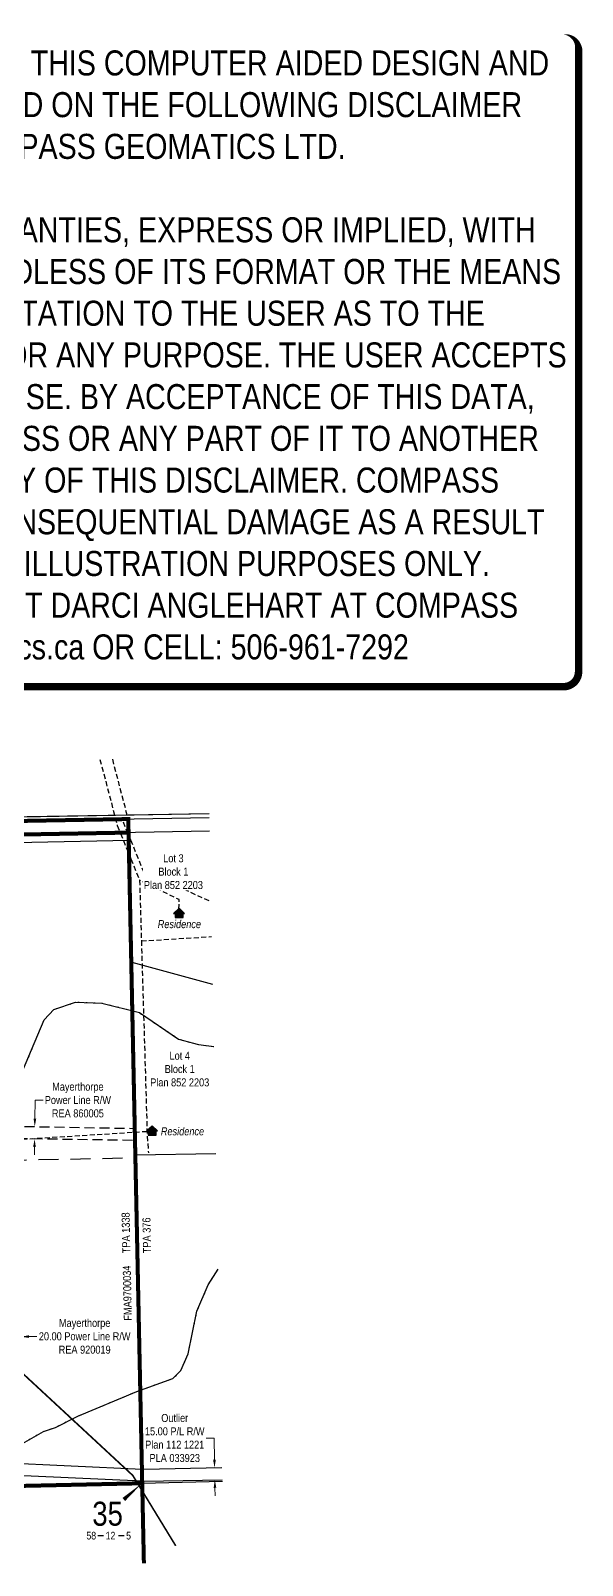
# Model space of a CAD drawing. Extents: x 585382 to 587357, y 5990633 to 5992550.
# Drawn here: x 586667 to 587357, y 5990634 to 5992550 of the extents above; entities that cross this region are included whole.
import ezdxf
from ezdxf.enums import TextEntityAlignment as Align

# ---------------------------------------------------------------- set-up
doc = ezdxf.new("R2010")
doc.units = 0
doc.header["$LTSCALE"] = 5
doc.header["$PDSIZE"] = 0.5
for name, pattern in [('CENTERLINEX3', [5, 2.5, -1, 0.5, -1]), ('DASHDOT2', [12.7, 6.35, -3.175, 0, -3.175]), ('foc-FLOWLINE', [3.75, 2.5, -1.25]), ('foc-LSD', [8, 5, -3]), ('foc-QUARTERLINE', [33, 25, -3, 2, -3]), ('foc-WHEELTRACKS', [2, 0.4, -1.6]), ('UG_PIPE', [1.875, 1.25, -0.625])]:
    doc.linetypes.add(name, pattern=pattern)
doc.layers.get('Defpoints').update_dxf_attribs({"color": 9})
for name, color, linetype in [('10', 1, 'Continuous'), ('9', 3, 'Continuous'), ('AS-PIPE-UG', 44, 'UG_PIPE'), ('AS-POWER', 104, 'foc-POWER'), ('AS-RESIDENCE', 14, 'Continuous'), ('AS-WILDLIFE', 131, 'DASHDOT2'), ('C-RW', 13, 'Continuous'), ('F-EZE', 190, 'foc-FLOWLINE'), ('L-QSEC', 8, 'foc-QUARTERLINE'), ('L-SEC', 7, 'Continuous'), ('L-SECLBL', 7, 'Continuous'), ('L-SECTION-LSD', 7, 'foc-LSD'), ('L-TITLEDB', 4, 'Continuous'), ('L-TITLEDB-T', 4, 'Continuous'), ('T-WATER-P3', 160, 'foc-WHEELTRACKS')]:
    doc.layers.add(name, color=color, linetype=linetype)
doc.layers.add('AS-FMA BOUNDARY', color=7, linetype='Continuous', true_color=0x008f47, transparency=0.7)
doc.layers.add('AS-TRAPPER BOUNDARY', color=7, linetype='CENTERLINEX3', true_color=0xb85c00, transparency=0.6)
doc.layers.add('AS-FMA-T', color=7, linetype='Continuous', true_color=0x00b386)
doc.layers.add('AS-TRAPPER-T', color=7, linetype='Continuous', true_color=0xc26100)
doc.layers.add('C-RW-T', color=13, linetype='Continuous', lineweight=9)
doc.layers.add('F-EZE-T', color=190, linetype='Continuous', lineweight=9)
doc.layers.add('DISCLAIMER', color=7, linetype='Continuous', plot=False)
doc.styles.add('80', font='ARIALN.TTF', dxfattribs={"height": 10})
doc.styles.add('80CG', font='ARIALN.TTF', dxfattribs={"height": 10})
doc.styles.add('80L', font='ARIALN.TTF', dxfattribs={"height": 10})
doc.styles.add('foc-LtypeFont', font='ARIALN.TTF', dxfattribs={"height": 7.35})
doc.styles.add('SIMPLEX', font='ARIALN.TTF')
doc.linetypes.add('foc-POWER', pattern='A,6,-1,["P",foc-LtypeFont,S=0.2,R=0,X=-0.625,Y=-0.75],-1.24,4', length=12.24)
doc.linetypes.add('foc-POWER-NOLINE', pattern='A,0,-4,["P",foc-LtypeFont,S=0.2,R=0,X=-0.625,Y=-0.75],-8.24', length=12.24)
doc.linetypes.add('foc-TOPO-flowdirection-NOLINE', pattern='A,0,[">",foc-LtypeFont,S=0.3,R=0,X=0,Y=-0.945],-20,[">",foc-LtypeFont,S=0.3,R=0,X=0,Y=-0.945],0', length=20)
doc.dimstyles.new('Compass 5 000', dxfattribs={"dimscale": 5, "dimtxt": 9, "dimasz": 2, "dimexe": 0.2, "dimexo": 0.0625, "dimgap": 0.5, "dimtad": 0, "dimtih": 1, "dimtoh": 1, "dimzin": 0, "dimdsep": 46, "dimtxsty": '80CG', "dimcen": 0.1, "dimse1": 1, "dimse2": 1, "dimclrd": 256, "dimclrt": 256, "dimaunit": 1, "dimadec": 4, "dimazin": 0, "dimtfac": 0.06, "dimtofl": 0, "dimtmove": 0, "dimatfit": 1, "dimfxl": 0.2, "dimtolj": 1, "dimtzin": 0, "dimlwd": -1, "dimarcsym": 0})

# ---------------------------------------------------------------- blocks, each defined once
blk = doc.blocks.new('L-SECLBL')
at = {"layer": '9', "color": 7}
for p, q in [((-5.1, -27.8), (-12.3, -27.8)), ((20.7, -27.8), (13.5, -27.8))]:
    blk.add_line(p, q, dxfattribs=at)
at = {"layer": '10', "color": 2, "style": 'SIMPLEX'}
blk.add_attdef('SEC', text='', height=30, dxfattribs=at).set_placement((0, 0), align=Align.MIDDLE)
at = {"layer": '10', "color": 5, "style": '80L'}
blk.add_attdef('TWP', text='', height=9.5, dxfattribs=at).set_placement((-14.4, -27.4), align=Align.MIDDLE_RIGHT)
blk.add_attdef('RGE', text='', height=9.5, dxfattribs=at).set_placement((3.6, -27.4), align=Align.MIDDLE_CENTER)
blk.add_attdef('MER', text='', height=9.5, dxfattribs=at).set_placement((23.2, -27.4), align=Align.MIDDLE_LEFT)
blk = doc.blocks.new('*D31')
at = {"layer": 'Defpoints', "color": 0, "transparency": 16777216}
for p in [(586697.2, 5991181.1), (586671.7, 5991166.1), (586697, 5991165.7)]:
    blk.add_point(p, dxfattribs=at)
at = {"layer": 'F-EZE-T', "transparency": 16777216}
for p, q in [((586672.1, 5991191.4), (586672.4, 5991214.7)), ((586672.4, 5991214.7), (586682.4, 5991214.7)), ((586671.5, 5991156.1), (586671.4, 5991146.1))]:
    blk.add_line(p, q, dxfattribs=at)
for points in [[(586670.4, 5991191.5), (586673.7, 5991191.4), (586671.9, 5991181.4)], [(586669.9, 5991156.1), (586673.2, 5991156), (586671.7, 5991166.1)]]:
    blk.add_solid(points, dxfattribs=at)
at = {"layer": 'F-EZE-T', "transparency": 16777216, "insert": (586725.8, 5991214.7), "char_height": 10, "attachment_point": 5, "style": '80CG'}
blk.add_mtext('\\A1;Mayerthorpe\\PPower Line R/W\\PREA 860005', dxfattribs=at)
blk = doc.blocks.new('*D32')
at = {"layer": 'Defpoints', "color": 0, "transparency": 16777216}
for p in [(586634.8, 5990916.2), (586654.7, 5990919.1), (586654.8, 5990916.7)]:
    blk.add_point(p, dxfattribs=at)
at = {"layer": 'F-EZE-T', "transparency": 16777216}
for p, q in [((586624.7, 5990918.4), (586614.7, 5990918.1)), ((586664.7, 5990919.4), (586674.7, 5990919.6))]:
    blk.add_line(p, q, dxfattribs=at)
for points in [[(586624.7, 5990920), (586624.8, 5990916.7), (586634.7, 5990918.6)], [(586664.7, 5990921), (586664.8, 5990917.7), (586654.7, 5990919.1)]]:
    blk.add_solid(points, dxfattribs=at)
at = {"layer": 'F-EZE-T', "transparency": 16777216, "insert": (586734.3, 5990919.6), "char_height": 10, "attachment_point": 5, "style": '80CG'}
blk.add_mtext('\\A1;Mayerthorpe\\P20.00 Power Line R/W\\PREA 920019', dxfattribs=at)
blk = doc.blocks.new('res_occ')
for points in [[(0.1, 0.89), (-1.26, -0.37), (1.46, -0.37)], [(-0.9, -1.43), (1.1, -1.43), (1.1, -0.37), (-0.9, -0.37)]]:
    blk.add_hatch(color=14).paths.add_polyline_path(points)
at = {"color": 14}
for points in [[(0.1, 0.89), (-1.26, -0.37), (1.46, -0.37)], [(-0.9, -1.43), (1.1, -1.43), (1.1, -0.37), (-0.9, -0.37)]]:
    blk.add_lwpolyline(points, close=True, dxfattribs=at)
blk = doc.blocks.new('*D34')
at = {"layer": 'C-RW-T', "transparency": 16777216}
for p, q in [((586896, 5990792.6), (586886, 5990792.6)), ((586896.5, 5990765.5), (586896, 5990792.6)), ((586897.2, 5990730.4), (586897.4, 5990720.4))]:
    blk.add_line(p, q, dxfattribs=at)
for points in [[(586898.2, 5990765.5), (586894.9, 5990765.4), (586896.7, 5990755.5)], [(586898.9, 5990730.5), (586895.6, 5990730.4), (586897, 5990740.4)]]:
    blk.add_solid(points, dxfattribs=at)
at = {"layer": 'Defpoints', "color": 0, "transparency": 16777216}
for p in [(586861.7, 5990754.8), (586896.7, 5990755.5), (586862, 5990739.8)]:
    blk.add_point(p, dxfattribs=at)
at = {"layer": 'C-RW-T', "transparency": 16777216, "insert": (586846.9, 5990792.6), "char_height": 10, "attachment_point": 5, "style": '80CG'}
blk.add_mtext('\\A1;Outlier\\P15.00 P/L R/W\\PPlan 112 1221\\PPLA 033923', dxfattribs=at)
blk = doc.blocks.new('Disclaimer_Legal')
at = {"layer": 'DISCLAIMER', "color": 254, "flags": 128}
blk.add_lwpolyline([(-3612.9, -1104.6, 37.5, 37.5, 0), (4096.1, -1104.6, 37.5, 37.5, 0.414214), (4171.1, -1029.6, 37.5, 37.5, 0), (4171.1, 2078.7, 37.5, 0, 0.414214), (4096.1, 2153.7, 0, 0, 0), (-3612.9, 2153.7, 0, 0, 0.414214), (-3687.9, 2078.7, 0, 0, 0), (-3687.9, -1029.6, 0, 37.5, 0.414214)], format="xyseb", close=True, dxfattribs=at)
at = {"layer": 'DISCLAIMER', "color": 254, "insert": (241.6, 533.9), "char_height": 125, "width": 7717.568, "attachment_point": 5, "style": '80'}
blk.add_mtext('NOTICE TO THE CORPORATION, PERSON &/OR PERSONS REGARDING THIS COMPUTER AIDED DESIGN AND DRAFTING (CADD) FILES. ACCEPTANCE OF THE CADD DATA IS BASED ON THE FOLLOWING DISCLAIMER WHICH COVERS ALL CADD DATA RECIEVED FROM COMPASS GEOMATICS LTD.\\P{\\fArial Narrow|b1|i0|c0|p34;DISCLAIMER}\\PCOMPASS GEOMATICS LTD. MAKES NO REPRESENTATION OR WARRANTIES, EXPRESS OR IMPLIED, WITH RESPECT TO THE REUSE OF THE DATA PROVIDED HEREWITH, REGARDLESS OF ITS FORMAT OR THE MEANS OF ITS TRANSMISSION. THERE IS NO GUARANTEE OR REPRESENTATION TO THE USER AS TO THE ACCURACY, CURRENCY, SUITABILITY OR RELIABILITY OF THIS DATA FOR ANY PURPOSE. THE USER ACCEPTS THE DATA "AS IS", AND ASSUMES ALL RISKS ASSOCIATED WITH ITS USE. BY ACCEPTANCE OF THIS DATA, THE USER AGREES NOT TO TRANSMIT THIS DATA OR PROVIDE ACCESS OR ANY PART OF IT TO ANOTHER PARTY UNLESS THE USER SHALL INCLUDE WITH THE DATA A COPY OF THIS DISCLAIMER. COMPASS GEOMATICS LTD. ASSUMES NO RESPONSIBILITY FOR ACTUAL OR CONSEQUENTIAL DAMAGE AS A RESULT OF ANY USER\'S RELIANCE ON THIS DATA. THIS CADD FILE IS FOR ILLUSTRATION PURPOSES ONLY.\\PIF YOU REQUIRE MORE ACCURATE INFORMATION, PLEASE CONTACT DARCI ANGLEHART AT COMPASS GEOMATICS LTD. VIA EMAIL: darci.anglehart@compassgeomatics.ca OR CELL: 506-961-7292', dxfattribs=at)

msp = doc.modelspace()

# ---------------------------------------------------------------- linework, layer by layer
at = {"layer": 'AS-FMA BOUNDARY', "const_width": 4.998, "flags": 128}
msp.add_lwpolyline([(586005.044, 5990718.556), (586806.247, 5990736.11), (586789.127, 5991548.752), (585888.721, 5991532.53)], dxfattribs=at)
at = {"layer": 'AS-PIPE-UG'}
for p, q in [((586753.442, 5991640.138), (586775.105, 5991557.55)), ((586768.9, 5991640.335), (586789.616, 5991561.358)), ((586775.105, 5991557.55), (586778.634, 5991548.9)), ((586782.247, 5991562.277), (586791.585, 5991539.543)), ((586779.139, 5991547.662), (586792.059, 5991515.992)), ((586791.585, 5991539.543), (586807.36, 5991501.137)), ((586792.059, 5991515.992), (586802.972, 5991489.244)), ((586889.929, 5991463.354), (586807.36, 5991501.137)), ((586802.972, 5991489.244), (586805.228, 5991413.423))]:
    msp.add_line(p, q, dxfattribs=at)
at = {"layer": 'AS-PIPE-UG', "flags": 128}
for points in [[(586851.929, 5991443.725), (586852.478, 5991464.993), (586802.972, 5991489.244)], [(586805.228, 5991413.423), (586892.956, 5991418.899)], [(586805.228, 5991413.423), (586812.317, 5991175.156), (586813.898, 5991148.873)], [(586812.317, 5991175.156), (586804.58, 5991174.74), (586798.938, 5991174.326), (586638.347, 5991164.366), (586649.791, 5990730.377), (586563.397, 5990699.927), (586457.248, 5990697.917), (586433.429, 5990702.696), (586407.759, 5990726.686), (586374.649, 5990727.192), (586018.505, 5990720.282), (586013.702, 5990717.337), (586014.801, 5990641.897)]]:
    msp.add_lwpolyline(points, dxfattribs=at)
at = {"layer": 'AS-POWER', "linetype": 'foc-POWER-NOLINE', "flags": 128}
msp.add_lwpolyline([(586632.092, 5991568.171), (586889.88, 5991572.717)], dxfattribs=at)
at = {"layer": 'AS-TRAPPER BOUNDARY', "const_width": 4.998, "flags": 128}
msp.add_lwpolyline([(586630.654, 5991638.328), (586632.173, 5991562.891), (586788.829, 5991565.654), (586808.346, 5990636.163)], dxfattribs=at)
at = {"layer": 'AS-WILDLIFE', "const_width": 2, "flags": 128}
msp.add_lwpolyline([(586616.767, 5991638.404), (586619.822, 5991513.176), (586635.697, 5991121.591), (586651.572, 5990878.174), (586794.447, 5990745.882), (586848.134, 5990658.031)], dxfattribs=at)
at = {"layer": 'C-RW', "flags": 128}
for points in [[(585884.442, 5990745.539), (585940.523, 5990745.53), (586018.284, 5990745.449), (586207.137, 5990745.239), (586284.532, 5990836.611), (586413.293, 5990820.729), (586484.308, 5990822.727), (586503.379, 5990907.431), (586518.013, 5990904.136), (586499.782, 5990823.162), (586577.506, 5990825.348), (586628.385, 5990761.889), (586805.989, 5990753.838), (586806.294, 5990738.816), (586620.93, 5990747.219), (586570.482, 5990810.145), (586480.908, 5990807.625), (586412.582, 5990805.703), (586290.74, 5990820.732), (586214.083, 5990730.231), (586018.268, 5990730.449), (585940.514, 5990730.53), (585884.743, 5990730.539)], [(586805.995, 5990753.844), (586808.427, 5990753.736), (586905.932, 5990755.635)], [(586806.294, 5990738.816), (586808.237, 5990738.728), (586906.232, 5990740.613)]]:
    msp.add_lwpolyline(points, dxfattribs=at)
at = {"layer": 'F-EZE', "flags": 128}
msp.add_lwpolyline([(586797.374, 5991179.333), (586797.679, 5991164.271), (586649.07, 5991166.396), (586648.513, 5991166.405), (586628.489, 5991166.755), (586626.147, 5991166.796), (586626.41, 5991181.801), (586630.911, 5991181.722), (586629.867, 5991242.561), (586644.638, 5991256.439), (586645.915, 5991181.979), (586797.374, 5991179.333)], close=True, dxfattribs=at)
at = {"layer": 'L-QSEC'}
for p, q in [((586005.064, 5990718.854), (586806.343, 5990736.365)), ((586806.343, 5990736.365), (586906.564, 5990738.555))]:
    msp.add_line(p, q, dxfattribs=at)
at = {"layer": 'L-QSEC', "flags": 128}
for points in [[(586806.343, 5990736.365), (586789.888, 5991549.018)], [(586807.945, 5990657.253), (586806.343, 5990736.365)]]:
    msp.add_lwpolyline(points, dxfattribs=at)
at = {"layer": 'L-SEC', "flags": 128}
for points in [[(586632.194, 5991563.144), (586889.98, 5991567.691)], [(585988.726, 5991534.556), (586890.317, 5991550.831)]]:
    msp.add_lwpolyline(points, dxfattribs=at)
at = {"layer": 'L-SECLBL', "flags": 128}
msp.add_lwpolyline([(586806.343, 5990736.365, 0, 4.998, 0), (586783.199, 5990715.891, 4.998, 4.998, 0)], format="xyseb", dxfattribs=at)
at = {"layer": 'L-SECTION-LSD'}
msp.add_line((585996.894, 5991126.705), (586798.116, 5991142.691), dxfattribs=at)
at = {"layer": 'L-TITLEDB', "flags": 128}
for points in [[(586635.672, 5991638.681), (586637.09, 5991568.229), (586889.892, 5991572.688)], [(586798.043, 5991146.27), (586793.171, 5991386.878), (586790.098, 5991538.663)], [(586793.171, 5991386.878), (586894.143, 5991359.582)], [(586798.043, 5991146.27), (586898.373, 5991148.073)]]:
    msp.add_lwpolyline(points, dxfattribs=at)
msp.add_lwpolyline([(586789.888, 5991549.018), (586790.098, 5991538.663), (586647.765, 5991536.058), (586631.937, 5991535.769), (586627.754, 5991535.692), (586620.705, 5991535.57), (586622.255, 5991545.992), (586631.598, 5991546.161), (586789.888, 5991549.018)], close=True, dxfattribs=at)
at = {"layer": 'T-WATER-P3', "flags": 128}
for points in [[(585884.284, 5990753.424), (585894.621, 5990781.844), (585918.626, 5990807.848), (585952.63, 5990816.849), (586023.637, 5990820.854), (586053.641, 5990835.857), (586093.647, 5990864.861), (586127.651, 5990873.863), (586172.656, 5990878.867), (586212.66, 5990886.87), (586259.666, 5990904.874), (586297.671, 5990927.878), (586328.676, 5990954.88), (586364.682, 5990981.884), (586407.687, 5990999.887), (586435.691, 5991015.89), (586473.697, 5991045.894), (586533.707, 5991112.9), (586566.713, 5991143.904), (586598.718, 5991170.907), (586631.724, 5991217.912), (586648.727, 5991231.913), (586683.736, 5991314.919), (586695.739, 5991327.92), (586722.742, 5991336.923), (586755.745, 5991335.925), (586802.749, 5991323.928), (586851.752, 5991290.93), (586876.754, 5991283.931), (586895.702, 5991281.636)], [(586615.691, 5990755.893), (586634.694, 5990767.893), (586656.697, 5990785.896), (586682.701, 5990800.898), (586697.702, 5990805.899), (586725.706, 5990819.903), (586799.716, 5990850.908), (586844.721, 5990866.912), (586854.723, 5990876.913), (586863.725, 5990897.915), (586874.73, 5990950.918), (586888.734, 5990983.919), (586901.261, 5991003.697)]]:
    msp.add_lwpolyline(points, dxfattribs=at)
at = {"layer": 'T-WATER-P3', "linetype": 'foc-TOPO-flowdirection-NOLINE', "flags": 128}
for points in [[(585884.284, 5990753.424), (585894.621, 5990781.844), (585918.626, 5990807.848), (585952.63, 5990816.849), (586023.637, 5990820.854), (586053.641, 5990835.857), (586093.647, 5990864.861), (586127.651, 5990873.863), (586172.656, 5990878.867), (586212.66, 5990886.87), (586259.666, 5990904.874), (586297.671, 5990927.878), (586328.676, 5990954.88), (586364.682, 5990981.884), (586407.687, 5990999.887), (586435.691, 5991015.89), (586473.697, 5991045.894), (586533.707, 5991112.9), (586566.713, 5991143.904), (586598.718, 5991170.907), (586631.724, 5991217.912), (586648.727, 5991231.913), (586683.736, 5991314.919), (586695.739, 5991327.92), (586722.742, 5991336.923), (586755.745, 5991335.925), (586802.749, 5991323.928), (586851.752, 5991290.93), (586876.754, 5991283.931), (586895.702, 5991281.636)], [(586615.691, 5990755.893), (586634.694, 5990767.893), (586656.697, 5990785.896), (586682.701, 5990800.898), (586697.702, 5990805.899), (586725.706, 5990819.903), (586799.716, 5990850.908), (586844.721, 5990866.912), (586854.723, 5990876.913), (586863.725, 5990897.915), (586874.73, 5990950.918), (586888.734, 5990983.919), (586901.261, 5991003.697)]]:
    msp.add_lwpolyline(points, dxfattribs=at)

# ---------------------------------------------------------------- block references
at = {"xscale": 0.25, "yscale": 0.25, "zscale": 0.25}
msp.add_blockref('Disclaimer_Legal', (586309.051, 5992007.121), dxfattribs=at)
at = {"layer": 'AS-RESIDENCE', "xscale": 4.997753599999988, "yscale": 4.997753599999988, "zscale": 4.997753599999988}
for p in [(586851.838, 5991449.738), (586818.025, 5991178.104)]:
    msp.add_blockref('res_occ', p, dxfattribs=at)
at = {"layer": 'L-SECLBL', "xscale": 0.9995507200000002, "yscale": 0.9995507200000002, "zscale": 0.9995507200000002}
msp.add_blockref('L-SECLBL', (586762.982, 5990698.113), dxfattribs=at).add_auto_attribs({'SEC': '35', 'TWP': '58', 'RGE': '12', 'MER': '5'})

# ---------------------------------------------------------------- texts
at = {"layer": 'AS-FMA-T', "style": '80L'}
msp.add_text('FMA9700034', height=9.9956, rotation=91.194722, dxfattribs=at).set_placement((586793.318, 5990939.317))
at = {"layer": 'AS-RESIDENCE', "char_height": 9.99551, "width": 53.91615, "attachment_point": 5, "style": '80CG'}
for insert in [(586852.682, 5991434.353), (586856.595, 5991175.581)]:
    msp.add_mtext('\\A1;{\\fArial Narrow|b0|i1|c0|p34;Residence}', dxfattribs=dict(at, insert=insert))
at = {"layer": 'AS-TRAPPER-T', "style": '80L'}
for s, p in [('TPA 1338', (586791.438, 5991023.556)), ('TPA 376', (586817.366, 5991023.556))]:
    msp.add_text(s, height=9.9956, rotation=91.165292, dxfattribs=at).set_placement(p)
at = {"layer": 'L-TITLEDB-T', "insert": (586853.15, 5991253.385), "char_height": 9.99551, "width": 73.41625, "attachment_point": 5, "style": '80CG'}
msp.add_mtext('\\A1;Lot 4\\PBlock 1\\PPlan 852 2203', dxfattribs=at)

# ---------------------------------------------------------------- dimensions: what is measured, and where the dimension line sits
at = {"layer": 'C-RW-T'}
dim = msp.add_linear_dim(base=(586896.738, 5990755.456), p1=(586861.991, 5990739.762), p2=(586861.699, 5990754.773), angle=91.115963, text='Outlier\\P15.00 P/L R/W\\PPlan 112 1221\\PPLA 033923', dimstyle='Compass 5 000', dxfattribs=at)
dim.commit()
dim.dimension.update_dxf_attribs({"geometry": '*D34', "text_midpoint": (586846.929, 5990792.573), "dimtype": 161})
at = {"layer": 'F-EZE-T'}
dim = msp.add_linear_dim(base=(586671.689, 5991166.072), p1=(586697.248, 5991181.082), p2=(586697.028, 5991165.71), angle=269.180627, text='Mayerthorpe\\PPower Line R/W\\PREA 860005', dimstyle='Compass 5 000', dxfattribs=at)
dim.commit()
dim.dimension.update_dxf_attribs({"geometry": '*D31', "text_midpoint": (586725.771, 5991214.724), "dimtype": 161})
dim = msp.add_aligned_dim(p1=(586634.792, 5990916.175), p2=(586654.796, 5990916.678), distance=2.452, text='Mayerthorpe\\P20.00 Power Line R/W\\PREA 920019', dimstyle='Compass 5 000', dxfattribs=at)
dim.commit()
dim.dimension.update_dxf_attribs({"geometry": '*D32', "text_midpoint": (586734.322, 5990919.632)})

# ---------------------------------------------------------------- next in the draw order: texts
at = {"layer": 'L-TITLEDB-T', "insert": (586845.232, 5991499.902), "char_height": 9.99551, "width": 73.41625, "attachment_point": 5, "style": '80CG', "bg_fill": 3, "box_fill_scale": 1.15, "bg_fill_color": 256, "bg_fill_true_color": 256, "bg_fill_transparency": 0}
msp.add_mtext('\\A1;Lot 3\\PBlock 1\\PPlan 852 2203', dxfattribs=at)

doc.saveas('drawing.dxf')
